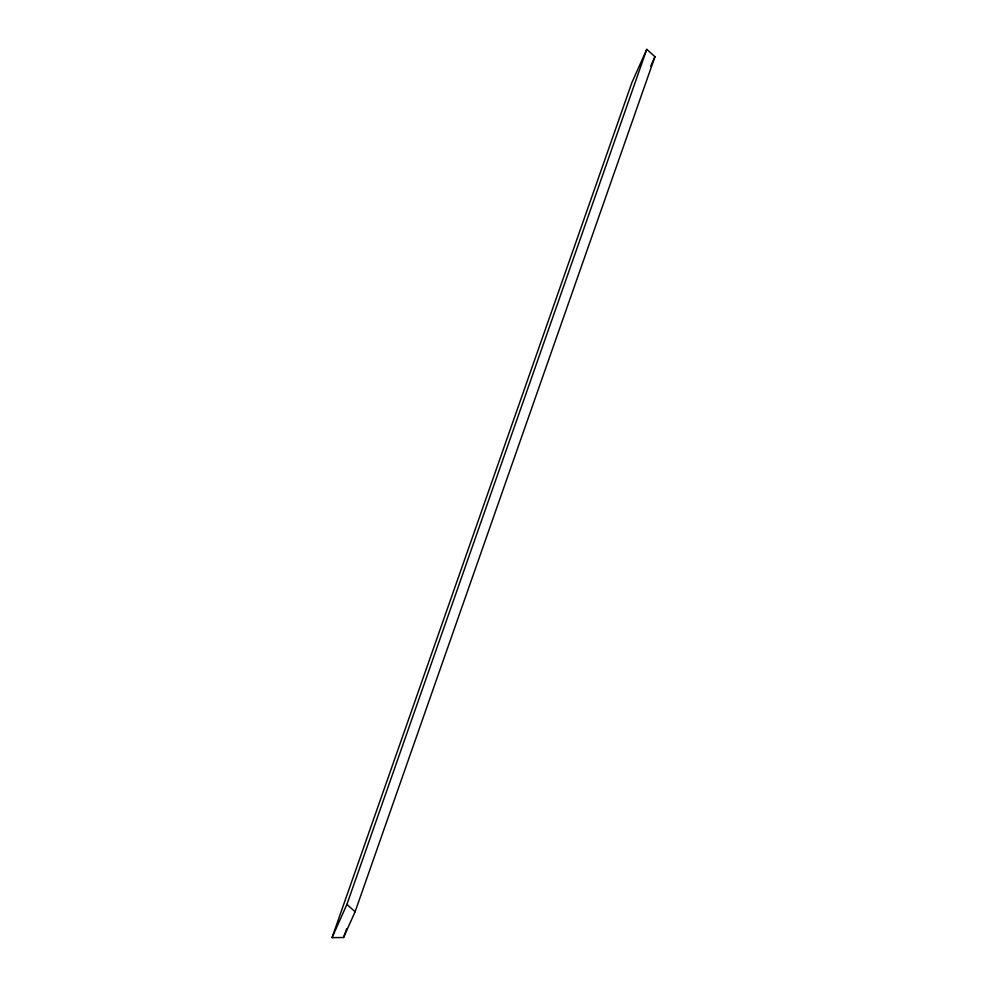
<?xml version="1.0" encoding="UTF-8"?>
<svg xmlns="http://www.w3.org/2000/svg" width="987" height="987" viewBox="0 0 987 987"><rect width="100%" height="100%" fill="white"/><g stroke="black" fill="none" stroke-linecap="round" stroke-linejoin="round"><path stroke-width="1.48" d="M332.039 937.65L631.89 82.587L646.769 49.35L654.961 56.691L355.11 911.741L343.575 937.514L332.039 937.65L346.906 904.413L646.769 49.35M343.575 937.514L346.634 928.792M650.717 66.178L654.961 56.691M346.906 904.413L355.11 911.741"/></g></svg>
